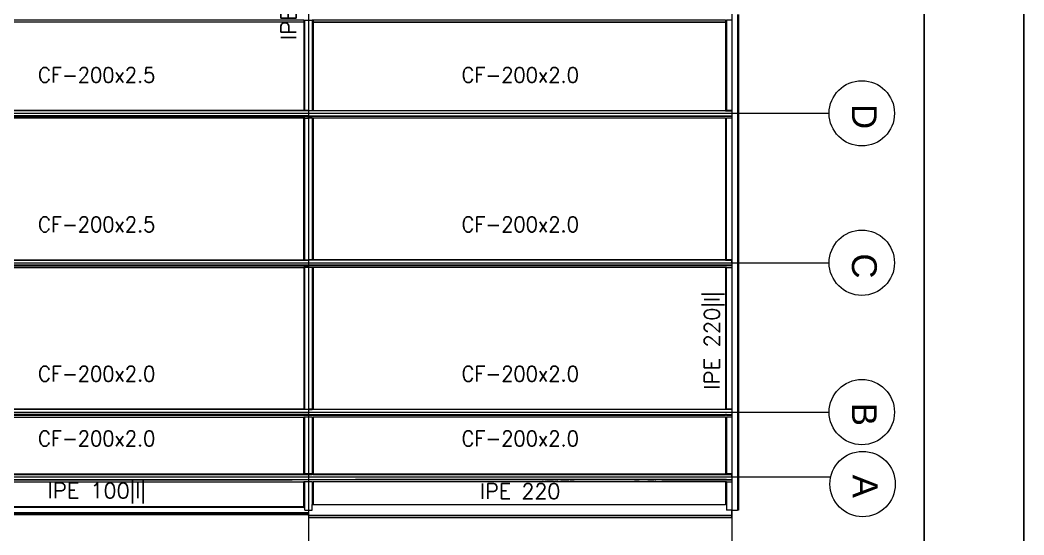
# Model space of a CAD drawing. Header units: inches. Extents: x 72863 to 72995, y 49095 to 49225.
# Drawn here: x 72894.64 to 72904.71, y 49167.35 to 49172.52 of the extents above; entities that cross this region are included whole.
import ezdxf
from ezdxf.enums import TextEntityAlignment as Align

# ---------------------------------------------------------------- set-up
doc = ezdxf.new("R2010")
doc.units = ezdxf.units.IN
doc.layers.get('0').update_dxf_attribs({"lineweight": 15})
for name, color, linetype, lineweight in [('BARRAS_DE_ACERO', 7, 'Continuous', 9), ('Cotas', 200, 'Continuous', 9), ('ejes', 251, 'Continuous', 9), ('REFERENCIA_DE_LAS_BARRAS', 2, 'Continuous', 9)]:
    doc.layers.add(name, color=color, linetype=linetype, lineweight=lineweight)
doc.layers.add('VG', color=7, linetype='Continuous')
doc.styles.add('CYPETXT', font='romans__.ttf', dxfattribs={"height": 0.2})
doc.styles.get("Standard").update_dxf_attribs({"font": 'arial.ttf'})

# ---------------------------------------------------------------- blocks, each defined once
blk = doc.blocks.new('PLANTILLA')
at = {"layer": 'VG'}
for p, q in [((72904.71, 49195.011), (72904.71, 49224.711)), ((72903.71, 49223.711), (72903.71, 49196.011))]:
    blk.add_line(p, q, dxfattribs=at)
blk.add_lwpolyline([(72903.71, 49199.561), (72903.71, 49223.711), (72864.71, 49223.711), (72864.71, 49196.011), (72885.71, 49196.011), (72885.71, 49199.611)], dxfattribs=at)

msp = doc.modelspace()

# ---------------------------------------------------------------- linework, layer by layer
at = {"layer": 'BARRAS_DE_ACERO'}
for p, q in [((72901.8348, 49172.5714), (72901.8348, 49167.5962)), ((72901.8448, 49172.5714), (72901.8448, 49167.5962)), ((72897.4833, 49172.5158), (72893.3498, 49172.5158)), ((72897.4833, 49172.4955), (72893.3498, 49172.4955)), ((72897.4833, 49172.4946), (72893.3498, 49172.4946)), ((72897.4933, 49172.5161), (72897.5663, 49172.5161)), ((72897.4933, 49171.6094), (72897.4933, 49172.5158)), ((72897.5663, 49172.5161), (72897.5663, 49172.5158)), ((72897.5763, 49172.5158), (72897.5663, 49172.5158)), ((72897.5763, 49172.4946), (72897.5763, 49172.4955)), ((72901.7148, 49172.5158), (72901.7248, 49172.5158)), ((72901.7248, 49172.5161), (72901.7248, 49172.5158)), ((72901.7798, 49172.5161), (72901.7248, 49172.5161)), ((72901.7248, 49172.5158), (72901.7248, 49171.6094)), ((72901.7798, 49172.5161), (72901.7798, 49172.5167)), ((72896.9937, 49171.5532), (72889.0973, 49171.5532)), ((72897.5298, 49171.5552), (72893.2211, 49171.5552)), ((72897.5298, 49171.6049), (72893.2742, 49171.6049)), ((72893.2845, 49171.5497), (72897.4933, 49171.5497)), ((72897.5246, 49171.5503), (72893.285, 49171.5503)), ((72897.4833, 49171.6068), (72893.3398, 49171.6068)), ((72897.4833, 49171.6094), (72893.3498, 49171.6094)), ((72893.5798, 49171.6092), (72897.5203, 49171.6092)), ((72896.9937, 49171.5532), (72897.5239, 49171.5532)), ((72897.4833, 49171.6094), (72897.4933, 49171.6094)), ((72897.4833, 49171.6068), (72897.5298, 49171.6068)), ((72897.4933, 49171.6094), (72897.5274, 49171.6094)), ((72897.4933, 49171.5497), (72897.5274, 49171.5497)), ((72897.5268, 49171.5515), (72897.5187, 49171.5515)), ((72897.5203, 49171.6092), (72897.5298, 49171.6092)), ((72897.5274, 49171.5532), (72897.5239, 49171.5532)), ((72897.5264, 49171.5503), (72897.5246, 49171.5503)), ((72897.5274, 49171.5503), (72897.5264, 49171.5503)), ((72897.5274, 49171.5515), (72897.5268, 49171.5515)), ((72897.5298, 49171.6094), (72897.5274, 49171.6094)), ((72897.5298, 49171.6094), (72897.5663, 49171.6094)), ((72897.5298, 49171.6093), (72897.5321, 49171.6093)), ((72897.5298, 49171.6092), (72897.5298, 49171.6093)), ((72897.5298, 49171.6085), (72897.5298, 49171.6092)), ((72897.5298, 49171.6071), (72901.7248, 49171.6071)), ((72897.5298, 49171.6071), (72897.5298, 49171.6068)), ((72897.5298, 49171.6068), (72897.5298, 49171.6054)), ((72897.5298, 49171.5547), (72897.5298, 49171.5552)), ((72897.5298, 49171.5547), (72901.7798, 49171.5547)), ((72897.5298, 49171.5529), (72897.5314, 49171.5529)), ((72897.5298, 49171.5503), (72897.5298, 49171.5514)), ((72897.5298, 49171.5503), (72897.5298, 49171.5503)), ((72897.5308, 49171.5503), (72897.5298, 49171.5503)), ((72897.5298, 49171.5498), (72897.5298, 49171.5497)), ((72897.5298, 49171.5498), (72897.564, 49171.5498)), ((72897.5647, 49171.5503), (72897.5308, 49171.5503)), ((72897.5311, 49171.5514), (72897.532, 49171.5514)), ((72901.7798, 49171.5529), (72897.5314, 49171.5529)), ((72897.532, 49171.5514), (72901.7798, 49171.5514)), ((72897.5321, 49171.6093), (72901.7248, 49171.6093)), ((72897.5321, 49171.6085), (72901.7248, 49171.6085)), ((72897.5644, 49171.5498), (72897.564, 49171.5498)), ((72897.5645, 49171.5498), (72897.5647, 49171.5498)), ((72900.45, 49171.5503), (72897.5647, 49171.5503)), ((72897.5647, 49171.5498), (72897.5661, 49171.5498)), ((72897.5647, 49171.5498), (72897.5647, 49171.5498)), ((72901.7148, 49171.5498), (72897.5661, 49171.5498)), ((72897.5763, 49171.6094), (72901.7148, 49171.6094)), ((72900.45, 49171.5503), (72901.7798, 49171.5503)), ((72901.7248, 49171.6094), (72901.7148, 49171.6094)), ((72901.7148, 49171.6054), (72901.7248, 49171.6054)), ((72901.7798, 49171.5498), (72901.7148, 49171.5498)), ((72901.7798, 49171.6094), (72901.7248, 49171.6094)), ((72901.7798, 49171.6093), (72901.7248, 49171.6093)), ((72901.7768, 49171.6071), (72901.7248, 49171.6071)), ((72901.7248, 49171.6071), (72901.7248, 49171.6071)), ((72901.7768, 49171.6071), (72901.7798, 49171.6071)), ((72901.7798, 49171.6093), (72901.7798, 49171.6094)), ((72901.7798, 49171.6054), (72901.7798, 49171.5547)), ((72901.7798, 49171.5547), (72901.7798, 49171.5529)), ((72901.7798, 49171.5529), (72901.7798, 49171.5514)), ((72901.7798, 49171.5498), (72901.7798, 49171.5306)), ((72897.5663, 49171.5306), (72897.5298, 49171.5306)), ((72897.5298, 49171.5306), (72897.5298, 49171.5306)), ((72897.5763, 49171.5306), (72897.5663, 49171.5306)), ((72901.7148, 49171.5306), (72901.7248, 49171.5306)), ((72901.7148, 49171.5306), (72901.7148, 49170.1094)), ((72901.7248, 49170.1094), (72901.7248, 49171.5306)), ((72901.7798, 49171.5306), (72901.7248, 49171.5306)), ((72897.5274, 49170.0552), (72893.2829, 49170.0552)), ((72897.5274, 49170.0532), (72893.2829, 49170.0532)), ((72897.5274, 49170.0515), (72893.2829, 49170.0515)), ((72893.2868, 49170.1049), (72897.5298, 49170.1049)), ((72897.5274, 49170.0503), (72893.3379, 49170.0503)), ((72893.3498, 49170.0497), (72897.5274, 49170.0497)), ((72893.3498, 49170.0306), (72897.4833, 49170.0306)), ((72897.4833, 49170.1094), (72897.4933, 49170.1094)), ((72897.4833, 49170.0306), (72897.4833, 49168.6094)), ((72897.5298, 49170.0306), (72897.4933, 49170.0306)), ((72897.5274, 49170.0552), (72897.5298, 49170.0552)), ((72897.5274, 49170.0497), (72897.5298, 49170.0497)), ((72897.5298, 49170.1092), (72897.5294, 49170.1092)), ((72897.5663, 49170.1094), (72897.5298, 49170.1094)), ((72897.5298, 49170.1085), (72897.5303, 49170.1085)), ((72897.5298, 49170.1085), (72897.5298, 49170.1083)), ((72897.5298, 49170.1085), (72897.5298, 49170.1085)), ((72897.5298, 49170.1071), (72897.5298, 49170.1083)), ((72897.5298, 49170.0547), (72897.5298, 49170.0552)), ((72901.7768, 49170.0547), (72897.5298, 49170.0547)), ((72897.5298, 49170.0529), (72897.5298, 49170.0532)), ((72897.5301, 49170.0529), (72897.5298, 49170.0529)), ((72897.5298, 49170.0514), (72897.5298, 49170.0515)), ((72897.5663, 49170.0514), (72897.5298, 49170.0514)), ((72897.5298, 49170.0514), (72897.5298, 49170.0503)), ((72897.5298, 49170.0498), (72897.5298, 49170.0503)), ((72897.5321, 49170.0498), (72897.5298, 49170.0498)), ((72897.5298, 49170.0497), (72897.5298, 49170.0498)), ((72897.5298, 49170.0348), (72897.5298, 49170.0497)), ((72897.5298, 49170.0306), (72897.5298, 49170.0348)), ((72897.5298, 49170.0306), (72897.5298, 49170.0306)), ((72897.5663, 49170.0306), (72897.5298, 49170.0306)), ((72897.5299, 49170.1093), (72901.7148, 49170.1093)), ((72897.5632, 49170.0503), (72897.53, 49170.0503)), ((72897.5301, 49170.0529), (72901.7768, 49170.0529)), ((72901.7248, 49170.1085), (72897.5303, 49170.1085)), ((72897.5652, 49170.0498), (72897.5321, 49170.0498)), ((72900.45, 49170.0503), (72897.5632, 49170.0503)), ((72897.5652, 49170.0498), (72897.5653, 49170.0498)), ((72901.7148, 49170.0498), (72897.5653, 49170.0498)), ((72897.5663, 49170.0514), (72901.7768, 49170.0514)), ((72897.5763, 49170.0306), (72897.5663, 49170.0306)), ((72901.7148, 49170.1094), (72897.5763, 49170.1094)), ((72901.7768, 49170.0503), (72900.45, 49170.0503)), ((72901.7248, 49170.1094), (72901.7148, 49170.1094)), ((72901.7798, 49170.1093), (72901.7148, 49170.1093)), ((72901.7148, 49170.1071), (72901.7798, 49170.1071)), ((72901.7768, 49170.0498), (72901.7148, 49170.0498)), ((72901.7248, 49170.0306), (72901.7148, 49170.0306)), ((72901.7798, 49170.1094), (72901.7248, 49170.1094)), ((72901.7248, 49170.1085), (72901.7798, 49170.1085)), ((72901.7248, 49168.6094), (72901.7248, 49170.0306)), ((72901.7248, 49170.0306), (72901.7768, 49170.0306)), ((72901.7798, 49170.1054), (72901.7768, 49170.1054)), ((72901.7798, 49170.0547), (72901.7768, 49170.0547)), ((72901.7782, 49170.0529), (72901.7768, 49170.0529)), ((72901.7798, 49170.0514), (72901.7768, 49170.0514)), ((72901.7798, 49170.0503), (72901.7768, 49170.0503)), ((72901.7798, 49170.0498), (72901.7768, 49170.0498)), ((72901.7798, 49170.0306), (72901.7768, 49170.0306)), ((72901.7798, 49170.0529), (72901.7782, 49170.0529)), ((72901.7798, 49170.1093), (72901.7798, 49170.1094)), ((72901.7798, 49170.1093), (72901.7798, 49170.1085)), ((72901.7798, 49170.1085), (72901.7798, 49170.1071)), ((72901.7798, 49170.1071), (72901.7798, 49170.1054)), ((72901.7798, 49170.0855), (72901.7798, 49170.1054)), ((72901.7798, 49170.0529), (72901.7798, 49170.0514)), ((72901.7798, 49170.0514), (72901.7798, 49170.0503)), ((72901.7798, 49170.0503), (72901.7798, 49170.0498)), ((72901.7798, 49170.0498), (72901.7798, 49170.0306)), ((72893.2829, 49168.5503), (72897.4979, 49168.5503)), ((72897.4948, 49168.5498), (72893.2829, 49168.5498)), ((72893.3398, 49168.6093), (72897.4991, 49168.6093)), ((72893.3398, 49168.6085), (72897.5763, 49168.6085)), ((72897.5321, 49168.6071), (72893.3398, 49168.6071)), ((72897.5274, 49168.6054), (72893.3398, 49168.6054)), ((72897.5321, 49168.5547), (72893.3398, 49168.5547)), ((72897.5321, 49168.5529), (72893.3398, 49168.5529)), ((72893.3398, 49168.5514), (72897.4833, 49168.5514)), ((72897.4833, 49168.6094), (72893.3498, 49168.6094)), ((72893.3498, 49168.5306), (72897.4833, 49168.5306)), ((72897.4933, 49168.6094), (72897.4833, 49168.6094)), ((72897.4833, 49168.5514), (72897.5321, 49168.5514)), ((72897.4933, 49168.6094), (72897.5274, 49168.6094)), ((72897.5663, 49168.5306), (72897.4933, 49168.5306)), ((72897.4948, 49168.5498), (72897.5274, 49168.5498)), ((72897.4979, 49168.5503), (72897.5321, 49168.5503)), ((72897.4991, 49168.6093), (72901.7248, 49168.6093)), ((72897.5663, 49168.6094), (72897.5274, 49168.6094)), ((72897.5274, 49168.6054), (72897.5661, 49168.6054)), ((72897.5274, 49168.5498), (72897.5321, 49168.5498)), ((72901.7798, 49168.6071), (72897.5321, 49168.6071)), ((72897.5321, 49168.5547), (72901.7148, 49168.5547)), ((72897.5321, 49168.5529), (72901.7148, 49168.5529)), ((72897.5321, 49168.5503), (72900.45, 49168.5503)), ((72897.5321, 49168.5498), (72897.5652, 49168.5498)), ((72897.5652, 49168.5498), (72901.7148, 49168.5498)), ((72901.7798, 49168.6054), (72897.5661, 49168.6054)), ((72897.5663, 49168.5306), (72897.5763, 49168.5306)), ((72897.5763, 49168.6094), (72901.7148, 49168.6094)), ((72897.5763, 49168.6085), (72901.7798, 49168.6085)), ((72901.7148, 49168.5503), (72900.45, 49168.5503)), ((72901.7248, 49168.5547), (72901.7148, 49168.5547)), ((72901.7248, 49168.5529), (72901.7148, 49168.5529)), ((72901.7248, 49168.5503), (72901.7148, 49168.5503)), ((72901.7248, 49168.5498), (72901.7148, 49168.5498)), ((72901.7148, 49168.5306), (72901.7148, 49167.9591)), ((72901.7148, 49168.5306), (72901.7248, 49168.5306)), ((72901.7798, 49168.6094), (72901.7248, 49168.6094)), ((72901.7248, 49168.6093), (72901.7798, 49168.6093)), ((72901.7248, 49168.5547), (72901.7798, 49168.5547)), ((72901.7248, 49168.5529), (72901.7798, 49168.5529)), ((72901.7798, 49168.5514), (72901.7248, 49168.5514)), ((72901.7248, 49168.5503), (72901.7768, 49168.5503)), ((72901.7798, 49168.5503), (72901.7768, 49168.5503)), ((72901.7768, 49168.5306), (72901.7798, 49168.5306)), ((72901.7798, 49168.6093), (72901.7798, 49168.6094)), ((72901.7798, 49168.6085), (72901.7798, 49168.6093)), ((72901.7798, 49168.6085), (72901.7798, 49168.6071)), ((72901.7798, 49168.6071), (72901.7798, 49168.6054)), ((72901.7798, 49168.6054), (72901.7798, 49168.5547)), ((72901.7798, 49168.5547), (72901.7798, 49168.5529)), ((72901.7798, 49168.5529), (72901.7798, 49168.5514)), ((72901.7798, 49168.5514), (72901.7798, 49168.5503)), ((72901.7798, 49168.5498), (72901.7798, 49168.5503)), ((72901.7798, 49168.5498), (72901.7798, 49168.5306)), ((72893.3498, 49167.9589), (72897.5663, 49167.9589)), ((72893.3498, 49167.9581), (72897.5663, 49167.9581)), ((72893.3498, 49167.9567), (72897.5258, 49167.9567)), ((72893.3498, 49167.955), (72897.5663, 49167.955)), ((72897.4833, 49167.9591), (72897.4933, 49167.9591)), ((72897.5663, 49167.9591), (72897.4933, 49167.9591)), ((72897.5663, 49167.9567), (72897.5258, 49167.9567)), ((72897.5763, 49167.9589), (72897.5663, 49167.9589)), ((72897.5763, 49167.9581), (72897.5663, 49167.9581)), ((72897.5763, 49167.9567), (72897.5663, 49167.9567)), ((72897.5763, 49167.955), (72897.5663, 49167.955)), ((72897.5763, 49167.9591), (72901.7148, 49167.9591)), ((72897.5763, 49167.9589), (72901.7248, 49167.9589)), ((72897.5763, 49167.9581), (72901.7248, 49167.9581)), ((72901.7248, 49167.9591), (72901.7148, 49167.9591)), ((72901.7798, 49167.9591), (72901.7248, 49167.9591)), ((72901.7248, 49167.9589), (72901.7248, 49167.9589)), ((72901.7248, 49167.9589), (72901.7798, 49167.9589)), ((72901.7248, 49167.9581), (72901.7798, 49167.9581)), ((72901.7798, 49167.9589), (72901.7798, 49167.9591)), ((72901.7798, 49167.9589), (72901.7798, 49167.9581)), ((72901.7798, 49167.9581), (72901.7798, 49167.9567)), ((72901.7798, 49167.9567), (72901.7798, 49167.955)), ((72901.7798, 49167.9351), (72901.7798, 49167.955)), ((72901.7798, 49167.9351), (72901.7798, 49167.9043)), ((72893.2198, 49167.9043), (72897.5663, 49167.9043)), ((72895.6877, 49167.901), (72893.3398, 49167.901)), ((72893.3398, 49167.8999), (72897.3675, 49167.8999)), ((72899.8798, 49167.8994), (72893.3398, 49167.8994)), ((72893.3498, 49167.8802), (72897.4833, 49167.8802)), ((72897.5029, 49167.901), (72895.6877, 49167.901)), ((72897.4933, 49167.8999), (72897.3675, 49167.8999)), ((72900.1498, 49167.8999), (72897.4933, 49167.8999)), ((72897.5655, 49167.8802), (72897.4933, 49167.8802)), ((72901.7148, 49167.901), (72897.5029, 49167.901)), ((72897.5663, 49167.9043), (72897.5763, 49167.9043)), ((72897.5763, 49167.9043), (72901.7148, 49167.9043)), ((72899.8798, 49167.8994), (72899.8852, 49167.8994)), ((72899.9057, 49167.8994), (72899.8852, 49167.8994)), ((72899.9057, 49167.8994), (72899.9071, 49167.8994)), ((72899.9194, 49167.8994), (72899.9071, 49167.8994)), ((72899.9194, 49167.8994), (72899.9208, 49167.8994)), ((72899.9625, 49167.8994), (72899.9611, 49167.8994)), ((72899.9907, 49167.8994), (72899.9892, 49167.8994)), ((72900.0035, 49167.8994), (72899.9907, 49167.8994)), ((72900.0177, 49167.8994), (72900.0106, 49167.8994)), ((72900.0177, 49167.8994), (72900.0321, 49167.8994)), ((72900.0408, 49167.8994), (72900.0321, 49167.8994)), ((72900.0538, 49167.8994), (72900.0408, 49167.8994)), ((72900.0611, 49167.8994), (72900.0538, 49167.8994)), ((72900.1577, 49167.8994), (72900.1441, 49167.8994)), ((72900.9585, 49167.8999), (72900.1498, 49167.8999)), ((72900.6908, 49167.8994), (72900.1974, 49167.8994)), ((72900.8003, 49167.8994), (72900.6908, 49167.8994)), ((72900.8003, 49167.8994), (72900.8382, 49167.8994)), ((72900.8382, 49167.8994), (72900.8401, 49167.8994)), ((72900.8401, 49167.8994), (72900.8478, 49167.8994)), ((72900.9252, 49167.8994), (72900.8478, 49167.8994)), ((72900.937, 49167.8994), (72900.9252, 49167.8994)), ((72901.7148, 49167.8999), (72900.9585, 49167.8999)), ((72901.0044, 49167.8994), (72900.9964, 49167.8994)), ((72901.0044, 49167.8994), (72901.0145, 49167.8994)), ((72901.0245, 49167.8994), (72901.0145, 49167.8994)), ((72901.0346, 49167.8994), (72901.0245, 49167.8994)), ((72901.0448, 49167.8994), (72901.0346, 49167.8994)), ((72901.0549, 49167.8994), (72901.0448, 49167.8994)), ((72901.0651, 49167.8994), (72901.0549, 49167.8994)), ((72901.0753, 49167.8994), (72901.0651, 49167.8994)), ((72901.0958, 49167.8994), (72901.7148, 49167.8994)), ((72901.7248, 49167.9043), (72901.7148, 49167.9043)), ((72901.7148, 49167.901), (72901.7248, 49167.901)), ((72901.7148, 49167.8999), (72901.7248, 49167.8999)), ((72901.7248, 49167.8994), (72901.7148, 49167.8994)), ((72901.7148, 49167.8802), (72901.7148, 49167.6509)), ((72901.7248, 49167.8802), (72901.7148, 49167.8802)), ((72901.7248, 49167.9043), (72901.7768, 49167.9043)), ((72901.7248, 49167.901), (72901.7768, 49167.901)), ((72901.7768, 49167.8999), (72901.7248, 49167.8999)), ((72901.7248, 49167.8994), (72901.7768, 49167.8994)), ((72901.7248, 49167.8802), (72901.7768, 49167.8802)), ((72901.7248, 49167.8802), (72901.7248, 49167.6509)), ((72901.7768, 49167.9043), (72901.7798, 49167.9043)), ((72901.7768, 49167.901), (72901.7798, 49167.901)), ((72901.7798, 49167.8999), (72901.7768, 49167.8999)), ((72901.7798, 49167.8994), (72901.7768, 49167.8994)), ((72901.7768, 49167.8802), (72901.7798, 49167.8802)), ((72901.7798, 49167.9026), (72901.7798, 49167.9043)), ((72901.7798, 49167.901), (72901.7798, 49167.9026)), ((72901.7798, 49167.8994), (72901.7798, 49167.8802)), ((72897.4833, 49167.6236), (72893.3398, 49167.6236)), ((72897.4833, 49167.6236), (72897.4833, 49167.633)), ((72897.4833, 49167.6236), (72897.4933, 49167.6236)), ((72897.4933, 49167.5962), (72897.4933, 49167.6236)), ((72897.5663, 49167.5962), (72897.5663, 49167.6509)), ((72897.5763, 49167.6509), (72901.7148, 49167.6509)), ((72901.7248, 49167.6509), (72901.7148, 49167.6509)), ((72901.7248, 49167.6509), (72901.7248, 49167.5962)), ((72897.5298, 49167.5494), (72893.2798, 49167.5494)), ((72897.4933, 49167.5962), (72897.5663, 49167.5962)), ((72897.5298, 49167.5583), (72897.5298, 49167.5494)), ((72897.5298, 49167.5415), (72897.5298, 49167.5494)), ((72901.7798, 49167.5415), (72897.5298, 49167.5415)), ((72897.5298, 49167.5406), (72897.5298, 49167.5415)), ((72897.5298, 49167.5406), (72897.5298, 49167.5203)), ((72897.5298, 49167.5406), (72901.7798, 49167.5406)), ((72897.5298, 49167.5203), (72897.5298, 49167.5194)), ((72897.5298, 49167.5203), (72901.7798, 49167.5203)), ((72901.7798, 49167.5194), (72897.5298, 49167.5194)), ((72901.7798, 49167.5962), (72901.7248, 49167.5962)), ((72901.7798, 49167.5406), (72901.7798, 49167.5415)), ((72901.7798, 49167.5203), (72901.7798, 49167.5406)), ((72901.7798, 49167.5194), (72901.7798, 49167.5203)), ((72901.8448, 49167.5962), (72901.8348, 49167.5962))]:
    msp.add_line(p, q, dxfattribs=at)
for points in [[(72897.4833, 49172.5158), (72897.4933, 49172.5158), (72897.4933, 49172.5161)], [(72897.4833, 49172.5158), (72897.4833, 49172.4955), (72897.4833, 49172.4946), (72897.4833, 49171.6094)], [(72897.5663, 49172.5158), (72897.5663, 49171.6094), (72897.5763, 49171.6094)], [(72901.7148, 49172.5158), (72897.5763, 49172.5158), (72897.5763, 49172.4955), (72901.7148, 49172.4955)], [(72901.7148, 49172.4946), (72897.5763, 49172.4946), (72897.5763, 49171.6094)], [(72901.7148, 49172.5158), (72901.7148, 49172.4955), (72901.7148, 49172.4946), (72901.7148, 49171.6094)], [(72897.5298, 49171.6071), (72897.5298, 49171.6083), (72893.2761, 49171.6083)], [(72893.2829, 49171.5515), (72897.4833, 49171.5515), (72897.5187, 49171.5515)], [(72897.5274, 49171.5532), (72897.5298, 49171.5532), (72897.5298, 49171.5547)], [(72897.5311, 49171.5514), (72897.5298, 49171.5514), (72897.5298, 49171.5515), (72897.5274, 49171.5515)], [(72897.5298, 49171.5498), (72897.5298, 49171.5503), (72897.5274, 49171.5503)], [(72897.5298, 49171.5353), (72897.5298, 49171.5497), (72897.5274, 49171.5497)], [(72897.5298, 49171.6093), (72897.5298, 49171.6094), (72897.5298, 49171.6094)], [(72897.5321, 49171.6085), (72897.5298, 49171.6085), (72897.5298, 49171.6083)], [(72901.7148, 49171.6054), (72897.5298, 49171.6054), (72897.5298, 49171.6049)], [(72897.5298, 49171.5515), (72897.5298, 49171.5529), (72897.5298, 49171.5532)], [(72897.5645, 49171.5498), (72897.5644, 49171.5498), (72897.5644, 49171.5498)], [(72901.7248, 49171.6085), (72901.7798, 49171.6085), (72901.7798, 49171.6093)], [(72901.7248, 49171.6054), (72901.7798, 49171.6054), (72901.7798, 49171.6071), (72901.7798, 49171.6085)], [(72901.7798, 49171.5498), (72901.7798, 49171.5503), (72901.7798, 49171.5514)], [(72893.3498, 49170.1094), (72897.4833, 49170.1094), (72897.4833, 49171.5306), (72893.3498, 49171.5306)], [(72897.4933, 49170.1094), (72897.4933, 49171.5306), (72897.4833, 49171.5306)], [(72897.4933, 49171.5306), (72897.5298, 49171.5306), (72897.5298, 49171.5353)], [(72897.5663, 49171.5306), (72897.5663, 49170.1094), (72897.5763, 49170.1094)], [(72901.7148, 49171.5306), (72897.5763, 49171.5306), (72897.5763, 49170.1094)], [(72893.2785, 49170.1092), (72893.2829, 49170.1092), (72897.5294, 49170.1092)], [(72893.2829, 49170.1083), (72893.349, 49170.1083), (72897.5298, 49170.1083)], [(72897.5298, 49170.1054), (72897.5298, 49170.1068), (72893.3498, 49170.1068)], [(72897.4933, 49168.6094), (72897.4933, 49170.0306), (72897.4833, 49170.0306)], [(72897.4933, 49170.1094), (72897.5298, 49170.1094), (72897.5298, 49170.1094)], [(72897.5274, 49170.0532), (72897.5298, 49170.0532), (72897.5298, 49170.0547)], [(72897.5274, 49170.0515), (72897.5298, 49170.0515), (72897.5298, 49170.0529)], [(72897.5274, 49170.0503), (72897.5298, 49170.0503), (72897.5298, 49170.0503), (72897.53, 49170.0503)], [(72897.5298, 49170.1094), (72897.5298, 49170.1093), (72897.5299, 49170.1093)], [(72897.5298, 49170.1085), (72897.5298, 49170.1092), (72897.5298, 49170.1093)], [(72901.7148, 49170.1071), (72897.5298, 49170.1071), (72897.5298, 49170.1068)], [(72901.7768, 49170.1054), (72897.5298, 49170.1054), (72897.5298, 49170.1049)], [(72897.5663, 49170.0306), (72897.5663, 49168.6094), (72897.5763, 49168.6094)], [(72901.7148, 49170.0306), (72897.5763, 49170.0306), (72897.5763, 49168.6094)], [(72901.7148, 49170.0306), (72901.7148, 49168.6094), (72901.7248, 49168.6094)], [(72901.7798, 49170.0855), (72901.7798, 49170.0547), (72901.7798, 49170.0529)], [(72893.3498, 49167.9591), (72897.4833, 49167.9591), (72897.4833, 49168.5306)], [(72897.4933, 49167.9591), (72897.4933, 49168.5306), (72897.4833, 49168.5306)], [(72897.5321, 49168.5514), (72901.7148, 49168.5514), (72901.7248, 49168.5514)], [(72897.5663, 49168.5306), (72897.5663, 49167.9591), (72897.5763, 49167.9591)], [(72901.7148, 49168.5306), (72897.5763, 49168.5306), (72897.5763, 49167.9591)], [(72901.7798, 49168.5498), (72901.7768, 49168.5498), (72901.7248, 49168.5498)], [(72901.7768, 49168.5306), (72901.7248, 49168.5306), (72901.7248, 49167.9591)], [(72897.5763, 49167.9567), (72901.7248, 49167.9567), (72901.7798, 49167.9567)], [(72897.5763, 49167.955), (72901.7248, 49167.955), (72901.7798, 49167.955)], [(72893.3498, 49167.9026), (72897.5663, 49167.9026), (72897.5763, 49167.9026), (72898.0009, 49167.9026)], [(72893.3498, 49167.633), (72897.4833, 49167.633), (72897.4833, 49167.8802)], [(72897.4933, 49167.6236), (72897.4933, 49167.8802), (72897.4833, 49167.8802)], [(72897.5655, 49167.8802), (72897.5663, 49167.8802), (72897.5763, 49167.8802)], [(72897.5663, 49167.8802), (72897.5663, 49167.6509), (72897.5763, 49167.6509)], [(72901.7148, 49167.8802), (72897.5763, 49167.8802), (72897.5763, 49167.6509)], [(72901.7248, 49167.9026), (72901.7148, 49167.9026), (72898.0009, 49167.9026)], [(72899.9208, 49167.8994), (72899.9332, 49167.8994), (72899.9346, 49167.8994), (72899.9471, 49167.8994), (72899.9485, 49167.8994), (72899.9611, 49167.8994)], [(72899.9625, 49167.8994), (72899.9751, 49167.8994), (72899.9765, 49167.8994), (72899.9892, 49167.8994)], [(72900.0035, 49167.8994), (72900.0049, 49167.8994), (72900.0106, 49167.8994)], [(72900.0611, 49167.8994), (72900.1366, 49167.8994), (72900.1441, 49167.8994)], [(72900.1577, 49167.8994), (72900.1653, 49167.8994), (72900.1959, 49167.8994), (72900.1974, 49167.8994)], [(72900.937, 49167.8994), (72900.9448, 49167.8994), (72900.9964, 49167.8994)], [(72901.0753, 49167.8994), (72901.0856, 49167.8994), (72901.0958, 49167.8994)], [(72901.7248, 49167.9026), (72901.7768, 49167.9026), (72901.7798, 49167.9026)], [(72901.7798, 49167.8994), (72901.7798, 49167.8999), (72901.7798, 49167.901)], [(72897.5298, 49167.5683), (72897.5298, 49167.5689), (72893.2798, 49167.5689)], [(72901.7798, 49167.5415), (72901.7798, 49167.5962), (72901.8348, 49167.5962)]]:
    msp.add_lwpolyline(points, dxfattribs=at)
msp.add_lwpolyline([(72893.2798, 49167.5683), (72893.2798, 49167.5583), (72897.5298, 49167.5583), (72897.5298, 49167.5683), (72893.2798, 49167.5683)], close=True, dxfattribs=at)
at = {"layer": 'Cotas'}
for centre in [(72903.0833, 49171.58), (72903.0833, 49170.08), (72903.0833, 49168.58), (72903.0914, 49167.8581)]:
    msp.add_circle(centre, 0.3279, dxfattribs=at)
at = {"layer": 'ejes'}
for p, q in [((72897.5298, 49187.8777), (72897.5298, 49166.7567)), ((72901.7798, 49187.8777), (72901.7798, 49166.7567)), ((72865.4907, 49171.58), (72902.7554, 49171.58)), ((72865.4907, 49170.08), (72902.7554, 49170.08)), ((72865.4907, 49168.58), (72902.7554, 49168.58)), ((72865.4907, 49167.9297), (72902.7713, 49167.9297))]:
    msp.add_line(p, q, dxfattribs=at)

# ---------------------------------------------------------------- block references
msp.add_blockref('PLANTILLA', (0, -34.5575))

# ---------------------------------------------------------------- texts
at = {"layer": 'Cotas', "char_height": 0.25, "attachment_point": 1, "rotation": 270}
for s, insert in [('D', (72903.2338, 49171.6735)), ('C', (72903.2338, 49170.1735)), ('B', (72903.2338, 49168.6735)), ('A', (72903.2419, 49167.9516))]:
    msp.add_mtext_dynamic_manual_height_columns(s, width=0.276556, gutter_width=12.5, heights=[0], dxfattribs=dict(at, insert=insert))
at = {"layer": 'REFERENCIA_DE_LAS_BARRAS', "style": 'CYPETXT', "width": 0.866214}
for s, p, p2 in [('IPE 140|I|', (72897.4056, 49172.3163), (72897.4056, 49173.3018)), ('IPE 220|I|', (72901.6556, 49168.8038), (72901.6556, 49169.7893))]:
    msp.add_text(s, height=0.15333, rotation=90, dxfattribs=at).set_placement(p, p2, align=Align.FIT)
at = {"layer": 'REFERENCIA_DE_LAS_BARRAS', "style": 'CYPETXT'}
for s, width, p, p2 in [('CF-200x2.5', 0.812558, (72894.8164, 49171.8883), (72895.9932, 49171.8883)), ('CF-200x2.0', 0.812558, (72899.0664, 49171.8883), (72900.2432, 49171.8883)), ('CF-200x2.5', 0.812558, (72894.8164, 49170.3883), (72895.9932, 49170.3883)), ('CF-200x2.0', 0.812558, (72899.0664, 49170.3883), (72900.2432, 49170.3883)), ('CF-200x2.0', 0.812558, (72894.8164, 49168.8883), (72895.9932, 49168.8883)), ('CF-200x2.0', 0.812558, (72899.0664, 49168.8883), (72900.2432, 49168.8883)), ('CF-200x2.0', 0.812558, (72894.8164, 49168.2379), (72895.9932, 49168.2379)), ('CF-200x2.0', 0.812558, (72899.0664, 49168.2379), (72900.2432, 49168.2379)), ('IPE 100|I|', 0.866214, (72894.912, 49167.7151), (72895.8975, 49167.7151)), ('IPE 220', 0.843848, (72899.252, 49167.7091), (72900.0575, 49167.7091))]:
    msp.add_text(s, height=0.15333, dxfattribs=dict(at, width=width)).set_placement(p, p2, align=Align.FIT)

doc.saveas('drawing.dxf')
